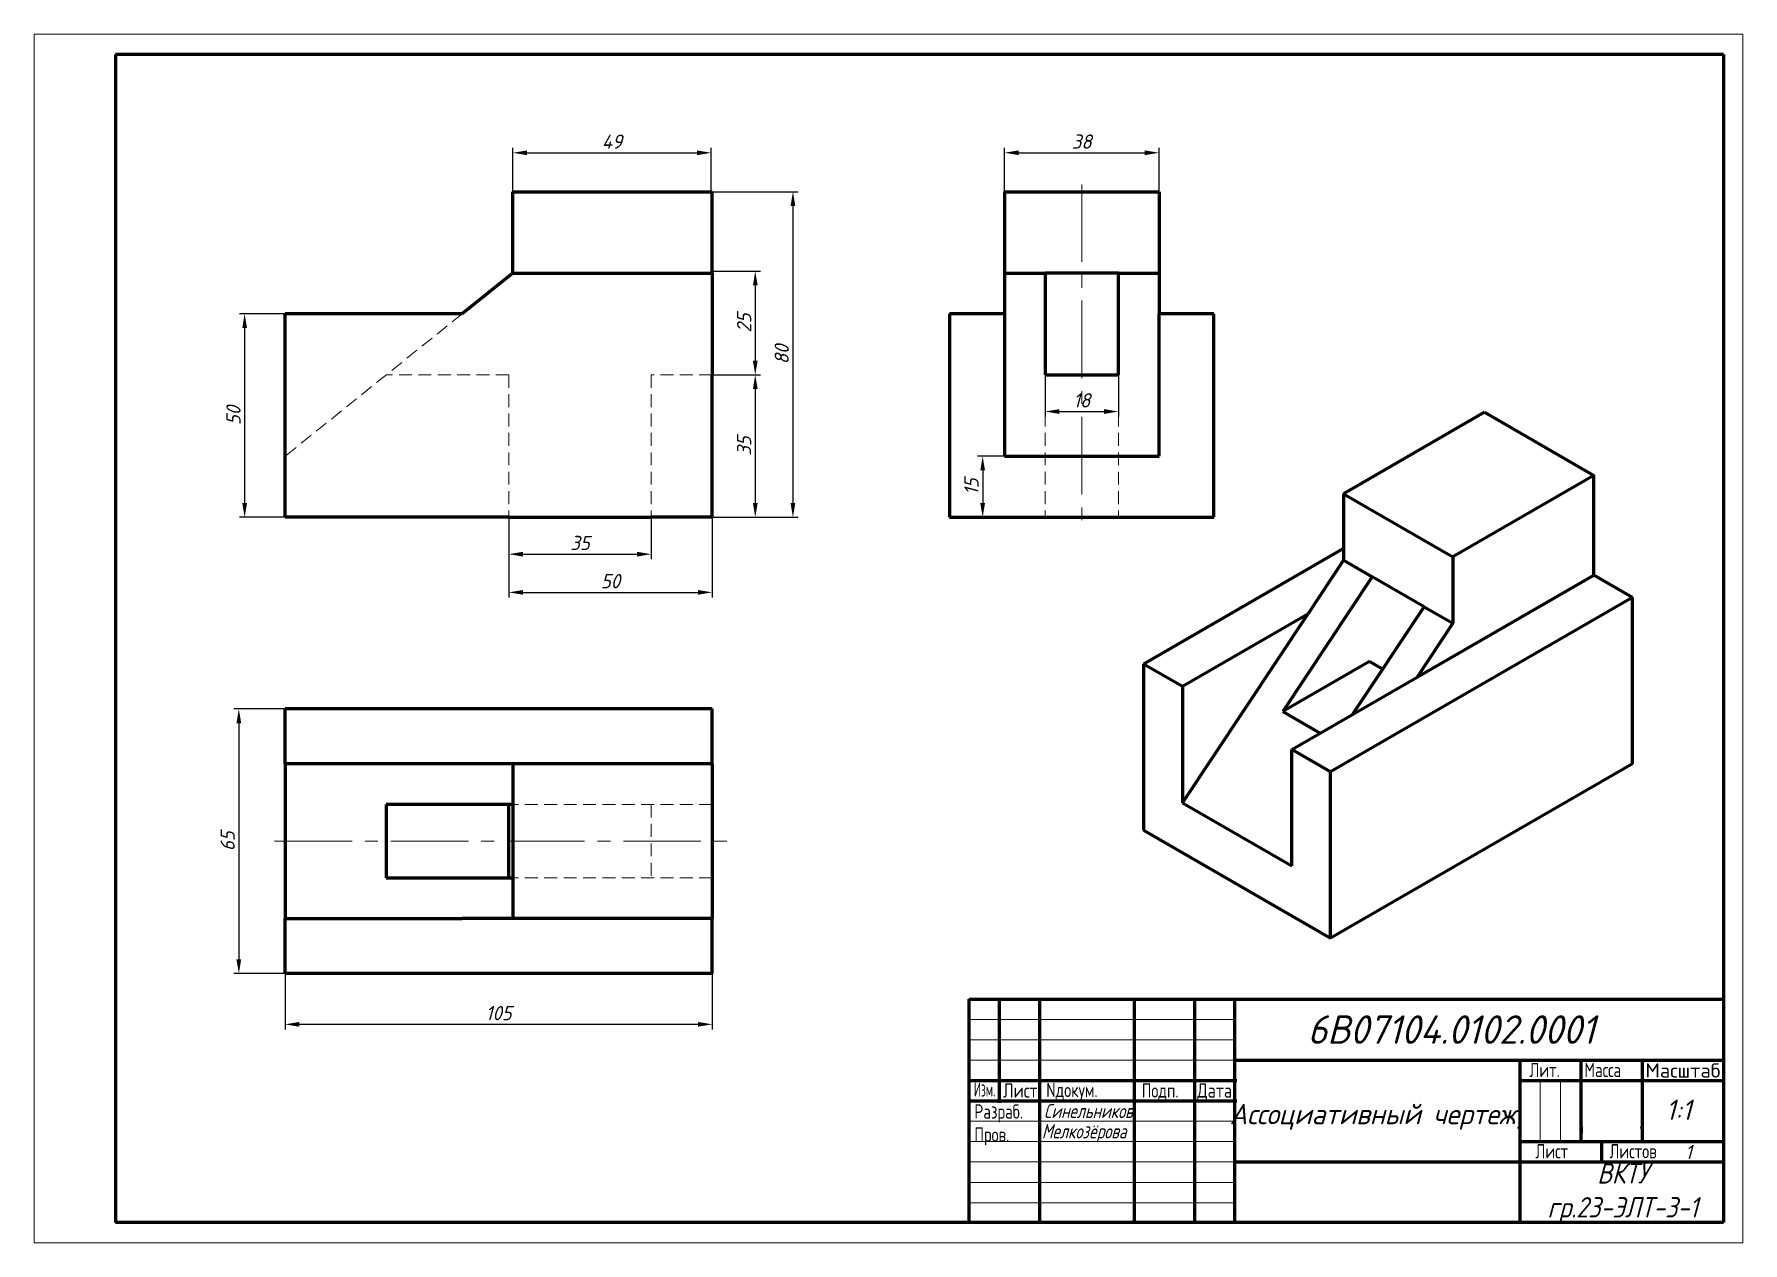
# Model space of a CAD drawing. Extents: x 0 to 1751, y 0 to 297.
# Drawn here: x 0 to 420, y 0 to 297 of the extents above; entities that cross this region are included whole.
import ezdxf
from ezdxf.enums import TextEntityAlignment as Align

# ---------------------------------------------------------------- set-up
doc = ezdxf.new("R2010")
doc.units = 0
for name, pattern in [('CENTER2', [28.575, 19.05, -3.175, 3.175, -3.175]), ('CONTI', [0]), ('K5LT_DASHED', [6, 4, -2]), ('K5LT_THIN', [0]), ('невидимая2', [4.7625, 3.175, -1.5875])]:
    doc.linetypes.add(name, pattern=pattern)
doc.layers.get('DEFPOINTS').update_dxf_attribs({"linetype": 'CONTINUOUS'})
for name, color, linetype, lineweight in [('КОНТУР', 7, 'CONTINUOUS', 60), ('НЕВИДИМЫЙ', 116, 'невидимая2', 20), ('ОСИ', 14, 'CENTER2', 20), ('РАЗМЕРЫ', 164, 'CONTINUOUS', 20), ('Рамка', 250, 'CONTI', 20), ('Тонкие', 7, 'CONTINUOUS', 20)]:
    doc.layers.add(name, color=color, linetype=linetype, lineweight=lineweight)
doc.layers.add('Системный слой', color=7, linetype='CONTINUOUS')
doc.layers.add('Формат', color=251, linetype='CONTINUOUS')
doc.styles.add('RUSS', font='GOST_B.TTF', dxfattribs={"oblique": 15})
doc.styles.get("Standard").update_dxf_attribs({"font": 'GOST_B.TTF', "oblique": 15})
doc.dimstyles.new('1', dxfattribs={"dimtxt": 3.5, "dimasz": 3.5, "dimexe": 1.25, "dimexo": 0, "dimgap": 1, "dimtad": 1, "dimtoh": 1, "dimdec": 0, "dimdsep": 46, "dimlunit": 6, "dimtxsty": 'RUSS', "dimcen": 0, "dimadec": 0, "dimazin": 0, "dimtfac": 1, "dimtdec": 0, "dimtmove": 0, "dimatfit": 3, "dimfxl": 1, "dimtolj": 1, "dimtzin": 0, "dimarcsym": 0})

# ---------------------------------------------------------------- blocks, each defined once
blk = doc.blocks.new('*D129')
at = {"layer": 'DEFPOINTS', "color": 0, "transparency": 16777216}
for p in [(61.67, 66.18), (166.67, 66.18), (166.67, 53.69)]:
    blk.add_point(p, dxfattribs=at)
at = {"layer": 'РАЗМЕРЫ', "color": 0, "lineweight": -2, "transparency": 16777216}
for p, q in [((61.67, 66.18), (61.67, 52.44)), ((166.67, 66.18), (166.67, 52.44)), ((65.17, 53.69), (163.17, 53.69))]:
    blk.add_line(p, q, dxfattribs=at)
at = {"layer": 'РАЗМЕРЫ', "color": 0, "transparency": 16777216}
for points in [[(65.17, 54.27), (65.17, 53.11), (61.67, 53.69)], [(163.17, 54.27), (163.17, 53.11), (166.67, 53.69)]]:
    blk.add_solid(points, dxfattribs=at)
at = {"layer": 'РАЗМЕРЫ', "color": 0, "transparency": 16777216, "insert": (114.17, 56.44), "char_height": 3.5, "attachment_point": 5, "style": 'RUSS'}
blk.add_mtext('\\A1;105', dxfattribs=at)
blk = doc.blocks.new('*D130')
at = {"layer": 'DEFPOINTS', "color": 0, "transparency": 16777216}
for p in [(61.67, 131.18), (50.31, 66.18), (61.67, 66.18)]:
    blk.add_point(p, dxfattribs=at)
at = {"layer": 'РАЗМЕРЫ', "color": 0, "lineweight": -2, "transparency": 16777216}
for p, q in [((61.67, 131.18), (49.06, 131.18)), ((50.31, 127.68), (50.31, 69.68)), ((61.67, 66.18), (49.06, 66.18))]:
    blk.add_line(p, q, dxfattribs=at)
at = {"layer": 'РАЗМЕРЫ', "color": 0, "transparency": 16777216}
for points in [[(49.72, 127.68), (50.89, 127.68), (50.31, 131.18)], [(49.72, 69.68), (50.89, 69.68), (50.31, 66.18)]]:
    blk.add_solid(points, dxfattribs=at)
at = {"layer": 'РАЗМЕРЫ', "color": 0, "transparency": 16777216, "insert": (47.56, 98.68), "char_height": 3.5, "attachment_point": 5, "rotation": 90, "style": 'RUSS'}
blk.add_mtext('\\A1;65', dxfattribs=at)
blk = doc.blocks.new('*D135')
at = {"layer": 'DEFPOINTS', "color": 0, "transparency": 16777216}
for p in [(276.5, 267.86), (238.5, 258.29), (276.5, 258.29)]:
    blk.add_point(p, dxfattribs=at)
at = {"layer": 'РАЗМЕРЫ', "color": 0, "lineweight": -2, "transparency": 16777216}
for p, q in [((238.5, 258.29), (238.5, 269.11)), ((276.5, 258.29), (276.5, 269.11)), ((242, 267.86), (273, 267.86))]:
    blk.add_line(p, q, dxfattribs=at)
at = {"layer": 'РАЗМЕРЫ', "color": 0, "transparency": 16777216}
for points in [[(242, 268.44), (242, 267.28), (238.5, 267.86)], [(273, 268.44), (273, 267.28), (276.5, 267.86)]]:
    blk.add_solid(points, dxfattribs=at)
at = {"layer": 'РАЗМЕРЫ', "color": 0, "transparency": 16777216, "insert": (257.5, 270.61), "char_height": 3.5, "attachment_point": 5, "style": 'RUSS'}
blk.add_mtext('\\A1;38', dxfattribs=at)
blk = doc.blocks.new('*D136')
at = {"layer": 'DEFPOINTS', "color": 0, "transparency": 16777216}
for p in [(166.4, 267.85), (117.67, 258.29), (166.4, 258.29)]:
    blk.add_point(p, dxfattribs=at)
at = {"layer": 'РАЗМЕРЫ', "color": 0, "lineweight": -2, "transparency": 16777216}
for p, q in [((117.67, 258.29), (117.67, 269.1)), ((166.4, 258.29), (166.4, 269.1)), ((121.17, 267.85), (162.9, 267.85))]:
    blk.add_line(p, q, dxfattribs=at)
at = {"layer": 'РАЗМЕРЫ', "color": 0, "transparency": 16777216}
for points in [[(121.17, 268.43), (121.17, 267.27), (117.67, 267.85)], [(162.9, 268.43), (162.9, 267.27), (166.4, 267.85)]]:
    blk.add_solid(points, dxfattribs=at)
at = {"layer": 'РАЗМЕРЫ', "color": 0, "transparency": 16777216, "insert": (142.03, 270.6), "char_height": 3.5, "attachment_point": 5, "style": 'RUSS'}
blk.add_mtext('\\A1;49', dxfattribs=at)
blk = doc.blocks.new('*D137')
at = {"layer": 'DEFPOINTS', "color": 0, "transparency": 16777216}
for p in [(61.67, 228.29), (51.74, 178.29), (61.67, 178.29)]:
    blk.add_point(p, dxfattribs=at)
at = {"layer": 'РАЗМЕРЫ', "color": 0, "lineweight": -2, "transparency": 16777216}
for p, q in [((61.67, 228.29), (50.49, 228.29)), ((51.74, 224.79), (51.74, 181.79)), ((61.67, 178.29), (50.49, 178.29))]:
    blk.add_line(p, q, dxfattribs=at)
at = {"layer": 'РАЗМЕРЫ', "color": 0, "transparency": 16777216}
for points in [[(51.15, 224.79), (52.32, 224.79), (51.74, 228.29)], [(51.15, 181.79), (52.32, 181.79), (51.74, 178.29)]]:
    blk.add_solid(points, dxfattribs=at)
at = {"layer": 'РАЗМЕРЫ', "color": 0, "transparency": 16777216, "insert": (48.99, 203.29), "char_height": 3.5, "attachment_point": 5, "rotation": 90, "style": 'RUSS'}
blk.add_mtext('\\A1;50', dxfattribs=at)
blk = doc.blocks.new('*D138')
at = {"layer": 'DEFPOINTS', "color": 0, "transparency": 16777216}
for p in [(116.67, 178.29), (151.67, 178.51), (151.67, 169.22)]:
    blk.add_point(p, dxfattribs=at)
at = {"layer": 'РАЗМЕРЫ', "color": 0, "lineweight": -2, "transparency": 16777216}
for p, q in [((116.67, 178.29), (116.67, 167.97)), ((151.67, 178.51), (151.67, 167.97)), ((120.17, 169.22), (148.17, 169.22))]:
    blk.add_line(p, q, dxfattribs=at)
at = {"layer": 'РАЗМЕРЫ', "color": 0, "transparency": 16777216}
for points in [[(120.17, 169.8), (120.17, 168.63), (116.67, 169.22)], [(148.17, 169.8), (148.17, 168.63), (151.67, 169.22)]]:
    blk.add_solid(points, dxfattribs=at)
at = {"layer": 'РАЗМЕРЫ', "color": 0, "transparency": 16777216, "insert": (134.17, 171.97), "char_height": 3.5, "attachment_point": 5, "style": 'RUSS'}
blk.add_mtext('\\A1;35', dxfattribs=at)
blk = doc.blocks.new('*D124')
at = {"layer": 'DEFPOINTS', "color": 0, "transparency": 16777216}
for p in [(116.67, 178.29), (166.67, 178.29), (166.67, 159.84)]:
    blk.add_point(p, dxfattribs=at)
at = {"layer": 'РАЗМЕРЫ', "color": 0, "lineweight": -2, "transparency": 16777216}
for p, q in [((116.67, 178.29), (116.67, 158.59)), ((166.67, 178.29), (166.67, 158.59)), ((120.17, 159.84), (163.17, 159.84))]:
    blk.add_line(p, q, dxfattribs=at)
at = {"layer": 'РАЗМЕРЫ', "color": 0, "transparency": 16777216}
for points in [[(120.17, 160.42), (120.17, 159.25), (116.67, 159.84)], [(163.17, 160.42), (163.17, 159.25), (166.67, 159.84)]]:
    blk.add_solid(points, dxfattribs=at)
at = {"layer": 'РАЗМЕРЫ', "color": 0, "transparency": 16777216, "insert": (141.67, 162.59), "char_height": 3.5, "attachment_point": 5, "style": 'RUSS'}
blk.add_mtext('\\A1;50', dxfattribs=at)
blk = doc.blocks.new('*D77')
at = {"layer": 'DEFPOINTS', "color": 0, "transparency": 16777216}
for p in [(166.4, 258.29), (166.67, 178.29), (186.51, 178.29)]:
    blk.add_point(p, dxfattribs=at)
at = {"layer": 'РАЗМЕРЫ', "color": 0, "lineweight": -2, "transparency": 16777216}
for p, q in [((166.4, 258.29), (187.76, 258.29)), ((186.51, 254.79), (186.51, 181.79)), ((166.67, 178.29), (187.76, 178.29))]:
    blk.add_line(p, q, dxfattribs=at)
at = {"layer": 'РАЗМЕРЫ', "color": 0, "transparency": 16777216}
for points in [[(185.92, 254.79), (187.09, 254.79), (186.51, 258.29)], [(185.92, 181.79), (187.09, 181.79), (186.51, 178.29)]]:
    blk.add_solid(points, dxfattribs=at)
at = {"layer": 'РАЗМЕРЫ', "color": 0, "transparency": 16777216, "insert": (183.76, 218.29), "char_height": 3.5, "attachment_point": 5, "rotation": 90, "style": 'RUSS'}
blk.add_mtext('\\A1;80', dxfattribs=at)
blk = doc.blocks.new('*D125')
at = {"layer": 'DEFPOINTS', "color": 0, "transparency": 16777216}
for p in [(166.67, 238.76), (166.65, 213.29), (177.25, 213.29)]:
    blk.add_point(p, dxfattribs=at)
at = {"layer": 'РАЗМЕРЫ', "color": 0, "lineweight": -2, "transparency": 16777216}
for p, q in [((166.67, 238.76), (178.5, 238.76)), ((177.25, 235.26), (177.25, 216.79)), ((166.65, 213.29), (178.5, 213.29))]:
    blk.add_line(p, q, dxfattribs=at)
at = {"layer": 'РАЗМЕРЫ', "color": 0, "transparency": 16777216}
for points in [[(176.67, 235.26), (177.84, 235.26), (177.25, 238.76)], [(176.67, 216.79), (177.84, 216.79), (177.25, 213.29)]]:
    blk.add_solid(points, dxfattribs=at)
at = {"layer": 'РАЗМЕРЫ', "color": 0, "transparency": 16777216, "insert": (174.5, 226.03), "char_height": 3.5, "attachment_point": 5, "rotation": 90, "style": 'RUSS'}
blk.add_mtext('\\A1;25', dxfattribs=at)
blk = doc.blocks.new('*D126')
at = {"layer": 'DEFPOINTS', "color": 0, "transparency": 16777216}
for p in [(166.67, 213.29), (166.67, 178.29), (177.25, 178.29)]:
    blk.add_point(p, dxfattribs=at)
at = {"layer": 'РАЗМЕРЫ', "color": 0, "lineweight": -2, "transparency": 16777216}
for p, q in [((166.67, 213.29), (178.5, 213.29)), ((177.25, 209.79), (177.25, 181.79)), ((166.67, 178.29), (178.5, 178.29))]:
    blk.add_line(p, q, dxfattribs=at)
at = {"layer": 'РАЗМЕРЫ', "color": 0, "transparency": 16777216}
for points in [[(176.67, 209.79), (177.84, 209.79), (177.25, 213.29)], [(176.67, 181.79), (177.84, 181.79), (177.25, 178.29)]]:
    blk.add_solid(points, dxfattribs=at)
at = {"layer": 'РАЗМЕРЫ', "color": 0, "transparency": 16777216, "insert": (174.5, 195.79), "char_height": 3.5, "attachment_point": 5, "rotation": 90, "style": 'RUSS'}
blk.add_mtext('\\A1;35', dxfattribs=at)
blk = doc.blocks.new('*D127')
at = {"layer": 'DEFPOINTS', "color": 0, "transparency": 16777216}
for p in [(238.5, 193.29), (233.15, 178.29), (238.5, 178.29)]:
    blk.add_point(p, dxfattribs=at)
at = {"layer": 'РАЗМЕРЫ', "color": 0, "lineweight": -2, "transparency": 16777216}
for p, q in [((238.5, 193.29), (231.9, 193.29)), ((233.15, 189.79), (233.15, 181.79)), ((238.5, 178.29), (231.9, 178.29))]:
    blk.add_line(p, q, dxfattribs=at)
at = {"layer": 'РАЗМЕРЫ', "color": 0, "transparency": 16777216}
for points in [[(232.56, 189.79), (233.73, 189.79), (233.15, 193.29)], [(232.56, 181.79), (233.73, 181.79), (233.15, 178.29)]]:
    blk.add_solid(points, dxfattribs=at)
at = {"layer": 'РАЗМЕРЫ', "color": 0, "transparency": 16777216, "insert": (230.4, 185.79), "char_height": 3.5, "attachment_point": 5, "rotation": 90, "style": 'RUSS'}
blk.add_mtext('\\A1;15', dxfattribs=at)
blk = doc.blocks.new('*D128')
at = {"layer": 'DEFPOINTS', "color": 0, "transparency": 16777216}
for p in [(248.5, 213.29), (266.5, 213.29), (266.5, 204.27)]:
    blk.add_point(p, dxfattribs=at)
at = {"layer": 'РАЗМЕРЫ', "color": 0, "lineweight": -2, "transparency": 16777216}
for p, q in [((248.5, 213.29), (248.5, 203.02)), ((266.5, 213.29), (266.5, 203.02)), ((252, 204.27), (263, 204.27))]:
    blk.add_line(p, q, dxfattribs=at)
at = {"layer": 'РАЗМЕРЫ', "color": 0, "transparency": 16777216}
for points in [[(252, 204.86), (252, 203.69), (248.5, 204.27)], [(263, 204.86), (263, 203.69), (266.5, 204.27)]]:
    blk.add_solid(points, dxfattribs=at)
at = {"layer": 'РАЗМЕРЫ', "color": 0, "transparency": 16777216, "insert": (257.5, 207.02), "char_height": 3.5, "attachment_point": 5, "style": 'RUSS'}
blk.add_mtext('\\A1;18', dxfattribs=at)

msp = doc.modelspace()

# ---------------------------------------------------------------- linework, layer by layer
at = {"layer": 'КОНТУР', "lineweight": 20}
for p, q in [((0, 297), (0, 0)), ((420, 297), (0, 297)), ((420, 0), (420, 297)), ((230.22, 54.86), (295.22, 54.86)), ((230.22, 49.86), (295.22, 49.86)), ((230.22, 44.86), (295.22, 44.86)), ((370.22, 39.86), (370.22, 24.86)), ((375.22, 39.86), (375.22, 24.86)), ((230.22, 29.86), (295.22, 29.86)), ((230.22, 24.86), (295.22, 24.86)), ((230.22, 19.86), (295.22, 19.86)), ((230.22, 14.86), (295.22, 14.86)), ((230.22, 9.86), (295.22, 9.86)), ((0, 0), (420, 0))]:
    msp.add_line(p, q, dxfattribs=at)
at = {"layer": 'КОНТУР', "lineweight": 60}
for p, q in [((415.22, 292), (20, 292)), ((20, 292), (20, 5)), ((415.22, 292), (415.22, 5)), ((229.76, 59.86), (415.22, 59.86)), ((237.22, 59.86), (237.22, 34.43)), ((247.1, 59.86), (247.1, 4.75)), ((270.36, 59.86), (270.36, 4.75)), ((285.22, 59.86), (285.22, 34.86)), ((295.06, 59.86), (295.06, 4.75)), ((295.06, 44.86), (415.22, 44.86)), ((365.2, 44.86), (365.2, 5.22)), ((380.22, 44.86), (380.22, 24.86)), ((395.22, 44.86), (395.22, 24.54)), ((230.22, 39.86), (295.59, 39.86)), ((230.22, 34.86), (295.59, 34.86)), ((295.06, 19.86), (415.22, 19.86)), ((415.22, 5), (20, 5))]:
    msp.add_line(p, q, dxfattribs=at)
at = {"layer": 'КОНТУР'}
for p, q in [((117.67, 258.29), (166.67, 258.29)), ((117.67, 238.29), (117.67, 258.29)), ((166.67, 238.29), (166.67, 258.29)), ((238.5, 258.29), (238.5, 238.29)), ((238.5, 258.29), (276.5, 258.29)), ((276.5, 258.29), (276.5, 238.29)), ((117.67, 238.29), (105.22, 228.29)), ((117.67, 238.29), (166.67, 238.29)), ((166.67, 238.29), (166.67, 213.29)), ((238.5, 238.29), (248.5, 238.29)), ((238.5, 238.29), (238.5, 228.29)), ((266.5, 238.29), (248.5, 238.29)), ((248.5, 238.29), (248.5, 213.29)), ((266.5, 238.29), (276.5, 238.29)), ((266.5, 213.29), (266.5, 238.29)), ((276.5, 238.29), (276.5, 228.29)), ((61.67, 178.29), (61.67, 228.29)), ((77.5, 228.29), (61.67, 228.29)), ((105.22, 228.29), (77.5, 228.29)), ((238.5, 228.29), (225, 228.29)), ((225, 228.29), (225, 178.29)), ((238.5, 228.29), (238.5, 193.29)), ((290, 228.29), (276.5, 228.29)), ((276.5, 193.29), (276.5, 228.29)), ((290, 178.29), (290, 228.29)), ((166.67, 178.29), (166.67, 213.29)), ((248.5, 213.29), (266.5, 213.29)), ((356.5, 204.08), (321.85, 184.08)), ((356.5, 204.08), (383.37, 188.57)), ((238.5, 193.29), (276.5, 193.29)), ((383.37, 188.57), (348.72, 168.57)), ((383.37, 164.08), (383.37, 188.57)), ((321.85, 184.08), (321.85, 167.75)), ((321.85, 184.08), (348.72, 168.57)), ((77.5, 178.29), (61.67, 178.29)), ((116.67, 178.29), (77.5, 178.29)), ((116.67, 178.29), (151.67, 178.29)), ((166.67, 178.29), (151.67, 178.29)), ((225, 178.29), (290, 178.29)), ((321.85, 170.61), (272.71, 142.23)), ((348.72, 168.57), (348.72, 152.24)), ((321.85, 167.75), (313.05, 154.5)), ((321.85, 167.75), (328.92, 163.67)), ((339.92, 138.99), (383.37, 164.08)), ((392.92, 158.56), (383.37, 164.08)), ((328.92, 163.67), (306.93, 130.55)), ((341.65, 156.32), (328.92, 163.67)), ((392.92, 158.56), (318.67, 115.7)), ((324.05, 129.83), (341.65, 156.32)), ((341.65, 156.32), (348.72, 152.24)), ((392.92, 117.74), (392.92, 158.56)), ((313.05, 154.5), (282.26, 136.72)), ((282.26, 108.15), (313.05, 154.5)), ((348.72, 152.24), (339.92, 138.99)), ((328.22, 142.85), (306.93, 130.55)), ((331.46, 140.97), (328.22, 142.85)), ((282.26, 136.72), (272.71, 142.23)), ((272.71, 142.23), (272.71, 101.41)), ((309.13, 121.21), (339.92, 138.99)), ((282.26, 136.72), (282.26, 108.15)), ((61.67, 117.68), (61.67, 131.18)), ((166.67, 131.18), (61.67, 131.18)), ((166.67, 117.68), (166.67, 131.18)), ((306.93, 130.55), (316.12, 125.25)), ((105.22, 117.68), (61.67, 117.68)), ((61.67, 117.68), (61.67, 79.68)), ((117.67, 117.68), (105.22, 117.68)), ((117.67, 117.68), (117.67, 79.68)), ((166.67, 117.68), (117.67, 117.68)), ((166.67, 117.68), (166.67, 79.68)), ((318.67, 115.7), (309.13, 121.21)), ((309.13, 92.63), (309.13, 121.21)), ((392.92, 117.74), (318.67, 74.87)), ((318.67, 74.87), (318.67, 115.7)), ((86.56, 107.68), (86.56, 89.68)), ((117.67, 107.68), (86.56, 107.68)), ((116.67, 89.68), (116.67, 107.68)), ((282.26, 108.15), (309.13, 92.63)), ((272.71, 101.41), (318.67, 74.87)), ((86.56, 89.68), (117.67, 89.68)), ((61.67, 66.18), (61.67, 79.68)), ((61.67, 79.68), (105.22, 79.68)), ((117.67, 79.68), (105.22, 79.68)), ((166.67, 79.68), (117.67, 79.68)), ((166.67, 66.18), (166.67, 79.68)), ((166.67, 66.18), (61.67, 66.18)), ((229.76, 59.86), (229.76, 5)), ((285.22, 39.86), (285.22, 39.86)), ((285.22, 39.86), (285.22, 4.86)), ((365.22, 39.86), (415.18, 39.86)), ((365.22, 24.86), (415.18, 24.86)), ((385.22, 24.86), (385.22, 19.86)), ((75.22, 5), (75.22, 5))]:
    msp.add_line(p, q, dxfattribs=at)
at = {"layer": 'КОНТУР', "lineweight": 25}
for p, q in [((20, 5), (20, 60)), ((285.22, 34.86), (285.22, 34.86)), ((20, 5), (205.22, 5))]:
    msp.add_line(p, q, dxfattribs=at)
at = {"layer": 'КОНТУР', "linetype": 'ByBlock'}
for p, q in [((365.06, 28.09), (365.06, 28.46)), ((380.32, 26.94), (380.32, 28.46)), ((380.32, 26.94), (380.32, 28.46)), ((395.12, 28.47), (395.12, 28.1)), ((395.12, 28.47), (395.12, 28.1))]:
    msp.add_line(p, q, dxfattribs=at)
at = {"layer": 'НЕВИДИМЫЙ'}
for p, q in [((105.22, 228.29), (61.67, 193.29)), ((116.67, 213.29), (86.56, 213.29)), ((116.67, 213.29), (116.67, 178.29)), ((166.67, 213.29), (151.67, 213.29)), ((151.67, 213.29), (151.67, 178.29)), ((248.5, 213.29), (248.5, 178.29)), ((266.5, 213.29), (266.5, 178.29)), ((166.67, 107.68), (117.67, 107.68)), ((151.67, 107.68), (151.67, 89.68)), ((166.67, 89.68), (117.67, 89.68))]:
    msp.add_line(p, q, dxfattribs=at)
at = {"layer": 'ОСИ'}
for p, q in [((257.5, 260.1), (257.5, 175.91)), ((59.11, 98.68), (170.26, 98.68))]:
    msp.add_line(p, q, dxfattribs=at)
at = {"layer": 'РАЗМЕРЫ'}
msp.add_line((166.67, 178.29), (179.56, 178.29), dxfattribs=at)
at = {"layer": 'Рамка'}
msp.add_lwpolyline([(0, 297), (420, 297), (420, 0), (0, 0)], close=True, dxfattribs=at)
at = {"layer": 'Системный слой', "color": 7, "linetype": 'K5LT_DASHED', "lineweight": 18}
msp.add_line((166.67, 238.29), (117.67, 238.29), dxfattribs=at)
msp.add_line((166.67, 238.29), (117.67, 238.29), dxfattribs=at)
at = {"layer": 'Системный слой', "color": 7, "linetype": 'K5LT_THIN', "lineweight": 18}
msp.add_line((225, 178.29), (233.75, 178.29), dxfattribs=at)
at = {"layer": 'Тонкие'}
for p, q in [((117.67, 257.64), (118.32, 258.29)), ((166.2, 238.29), (166.67, 238.76))]:
    msp.add_line(p, q, dxfattribs=at)

# ---------------------------------------------------------------- texts
at = {"layer": 'КОНТУР', "style": 'RUSS', "width": 0.8}
for s, p in [('Лит.', (367.54, 40.73)), ('Масса', (381.04, 40.73)), ('Nдокум.', (248.78, 35.81)), ('Подп.', (272.25, 35.68)), ('Разраб.', (231.11, 30.51)), ('Пров.', (231.11, 24.85))]:
    msp.add_text(s, height=3.5, dxfattribs=at).set_placement(p)
at = {"layer": 'КОНТУР', "style": 'RUSS'}
for s, width, p, p2 in [('Масштаб', 0.984603, (396.06, 40.6), (414.49, 40.6)), ('Изм.', 0.599806, (230.98, 35.93), (236.28, 35.93)), ('Лист', 0.813309, (238.18, 35.68), (246.63, 35.68)), ('Дата', 0.773685, (285.88, 35.68), (294.46, 35.68))]:
    msp.add_text(s, height=3.5, dxfattribs=dict(at, width=width)).set_placement(p, p2, align=Align.FIT)
at = {"layer": 'КОНТУР', "lineweight": 60, "ltscale": 0.8, "style": 'RUSS', "width": 0.8}
msp.add_text('Лист', height=3.5, dxfattribs=at).set_placement((369.03, 20.76))
at = {"layer": 'КОНТУР', "ltscale": 0.8, "style": 'RUSS', "width": 0.8}
msp.add_text('Листов', height=3.5, dxfattribs=at).set_placement((387.23, 20.76))
at = {"layer": 'ОСИ', "insert": (312.99, 55.9), "char_height": 7, "attachment_point": 1, "style": 'RUSS'}
msp.add_mtext_dynamic_manual_height_columns('{\\C0;6В07104.0102.0001}', width=81.4811, gutter_width=17.5, heights=[0], dxfattribs=at)
at = {"layer": 'ОСИ', "color": 0, "attachment_point": 1, "style": 'RUSS'}
for s, width, insert, char_height in [('1:1', 6.3294, (401.04, 35.19), 5), ('1', 5.8013, (405.82, 24.06), 3.5)]:
    msp.add_mtext_dynamic_manual_height_columns(s, width=width, gutter_width=17.5, heights=[0], dxfattribs=dict(at, insert=insert, char_height=char_height))
at = {"layer": 'Формат'}
for s, insert, char_height, width, attachment_point in [('{\\W0.8;\\C0;Синельников}', (248.23, 32.39), 3.5, 21, 4), ('{\\W0.8;\\C0;Мелкозёрова}', (247.7, 26.93), 3.5, 21, 4), ('{\\W0.9;\\C0;ВКТУ\\Pгр.23-ЭЛТ-3-1}', (390.47, 12.22), 5, 65.7678, 5)]:
    msp.add_mtext(s, dxfattribs=dict(at, insert=insert, char_height=char_height, width=width, attachment_point=attachment_point))
at = {"layer": 'Формат', "color": 0, "insert": (328.92, 30.96), "char_height": 5, "width": 69.6, "attachment_point": 5}
msp.add_mtext('Ассоциативный чертеж', dxfattribs=at)

# ---------------------------------------------------------------- dimensions: what is measured, and where the dimension line sits
at = {"layer": 'РАЗМЕРЫ'}
for base, p1, p2, picture, middle in [((166.4, 267.85), (117.67, 258.29), (166.4, 258.29), '*D136', (142.03, 270.6)), ((276.5, 267.86), (238.5, 258.29), (276.5, 258.29), '*D135', (257.5, 270.61)), ((266.5, 204.27), (248.5, 213.29), (266.5, 213.29), '*D128', (257.5, 207.02)), ((151.67, 169.22), (116.67, 178.29), (151.67, 178.51), '*D138', (134.17, 171.97)), ((166.67, 159.84), (116.67, 178.29), (166.67, 178.29), '*D124', (141.67, 162.59)), ((166.67, 53.69), (61.67, 66.18), (166.67, 66.18), '*D129', (114.17, 56.44))]:
    dim = msp.add_linear_dim(base=base, p1=p1, p2=p2, dimstyle='1', dxfattribs=at)
    dim.commit()
    dim.dimension.update_dxf_attribs({"geometry": picture, "text_midpoint": middle})
for base, p1, p2, picture, middle in [((186.51, 178.29), (166.4, 258.29), (166.67, 178.29), '*D77', (183.76, 218.29)), ((177.25, 213.29), (166.67, 238.76), (166.65, 213.29), '*D125', (174.5, 226.03)), ((51.74, 178.29), (61.67, 228.29), (61.67, 178.29), '*D137', (48.99, 203.29)), ((177.25, 178.29), (166.67, 213.29), (166.67, 178.29), '*D126', (174.5, 195.79)), ((233.15, 178.29), (238.5, 193.29), (238.5, 178.29), '*D127', (230.4, 185.79)), ((50.31, 66.18), (61.67, 131.18), (61.67, 66.18), '*D130', (47.56, 98.68))]:
    dim = msp.add_linear_dim(base=base, p1=p1, p2=p2, angle=90, dimstyle='1', dxfattribs=at)
    dim.commit()
    dim.dimension.update_dxf_attribs({"geometry": picture, "text_midpoint": middle})

doc.saveas('drawing.dxf')
